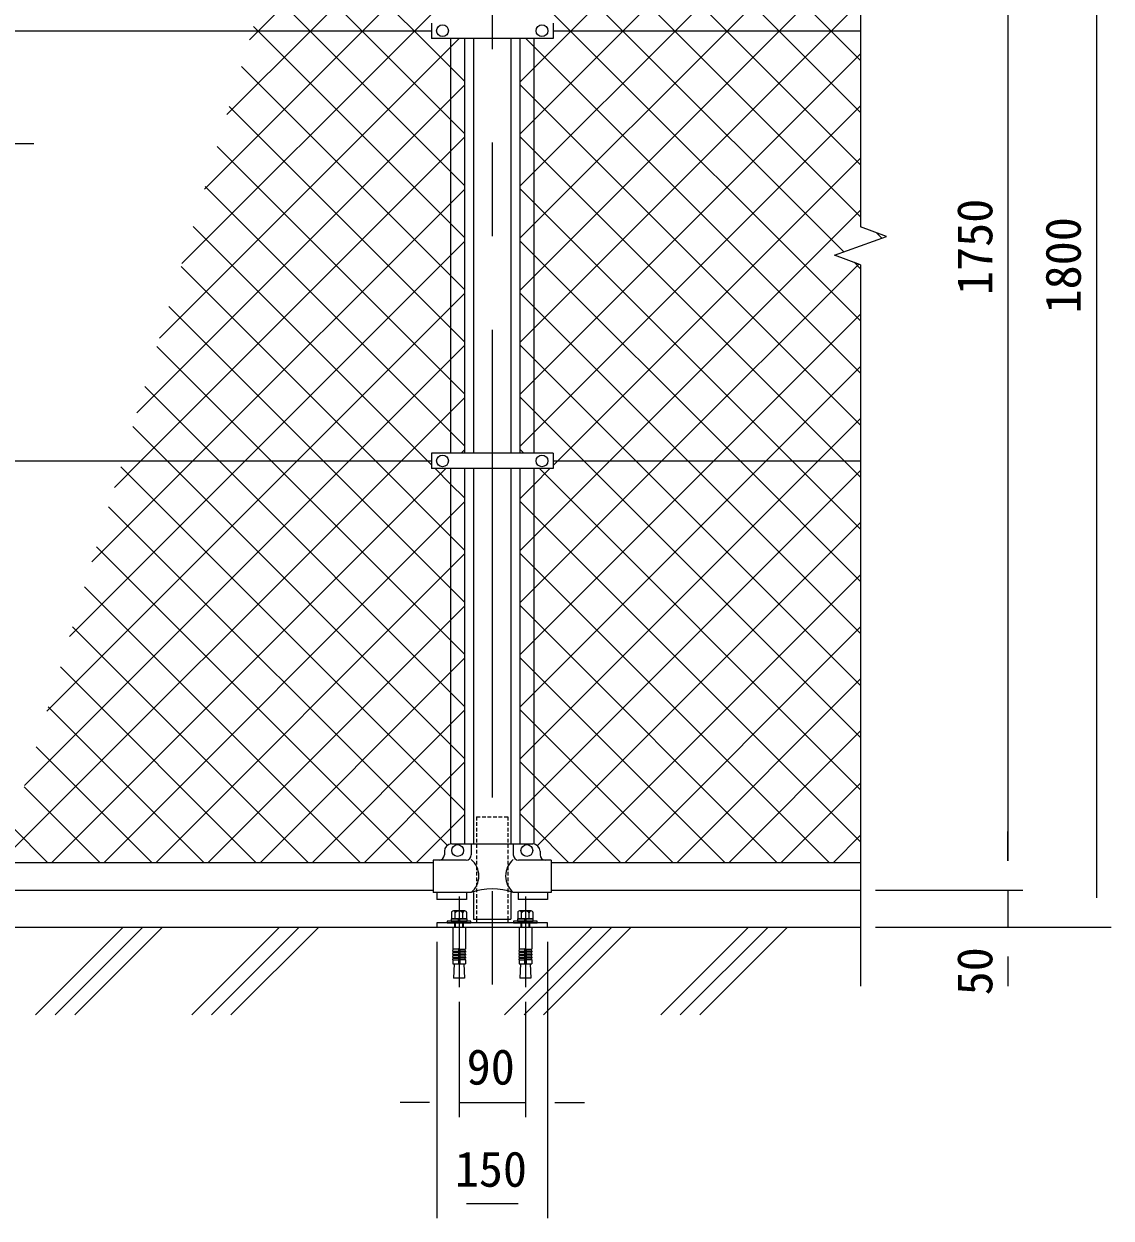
# Model space of a CAD drawing. Units: millimetres, scale not verified. Extents: x -4200 to 4200, y -2970 to 2970.
# Drawn here: x -2020 to -545, y 215 to 1837 of the extents above; entities that cross this region are included whole.
import ezdxf
from ezdxf.enums import TextEntityAlignment as Align

# ---------------------------------------------------------------- set-up
doc = ezdxf.new("R2010")
doc.units = ezdxf.units.MM
doc.header["$LTSCALE"] = 20
doc.linetypes.add('USER1', pattern=[50.8, 31.75, -6.35, 6.35, -6.35])
doc.linetypes.add('USER2', pattern=[0.375, 0.25, -0.125])
for name, color, linetype, lineweight in [('0-0_D-BMK', 2, 'USER1', 13), ('0-1_D-STR1', 1, 'Continuous', 18), ('0-2_D-STR-DIM', 7, 'Continuous', 9), ('0-5_D-STR3', 3, 'Continuous', 13), ('0-6_D-STR2', 7, 'Continuous', 9), ('0-7_D-STR-TXT', 7, 'Continuous', 9), ('0-B_D-BGD', 7, 'Continuous', 9), ('0-D_D-DCR-HCH', 7, 'Continuous', 9)]:
    doc.layers.add(name, color=color, linetype=linetype, lineweight=lineweight)
doc.styles.add('ＭＳ ゴシック', font='')
doc.styles.get('ＭＳ ゴシック').set_extended_font_data('MS Gothic')

msp = doc.modelspace()

# ---------------------------------------------------------------- linework, layer by layer
at = {"layer": '0-0_D-BMK'}
for p, q in [((-1384.65, 2437.29), (-1384.65, 528.82)), ((-1429.65, 651.83), (-1429.65, 528.82)), ((-1339.65, 651.83), (-1339.65, 528.82))]:
    msp.add_line(p, q, dxfattribs=at)
at = {"layer": '0-1_D-STR1'}
for p, q in [((-1410.05, 1816.73), (-1410.05, 1253.73)), ((-1359.25, 1816.73), (-1359.25, 1253.73)), ((-1410.05, 1232.73), (-1410.05, 723.23)), ((-1359.25, 1232.73), (-1359.25, 723.23)), ((-3304.65, 698.23), (-1464.65, 698.23)), ((-1304.65, 698.23), (-884.65, 698.23)), ((-3304.65, 660.23), (-1464.65, 660.23)), ((-1410.05, 657.23), (-1410.05, 621.23)), ((-1359.25, 657.23), (-1359.25, 621.23)), ((-1304.65, 660.23), (-884.65, 660.23)), ((-1410.05, 621.23), (-1359.25, 621.23))]:
    msp.add_line(p, q, dxfattribs=at)
at = {"layer": '0-2_D-STR-DIM'}
for p, q in [((-884.65, 2435.23), (-884.65, 1560.88)), ((-684.65, 2370.23), (-684.65, 700.23)), ((-564.65, 2370.23), (-564.65, 650.23)), ((-849.42, 1548.05), (-884.65, 1560.88)), ((-919.89, 1522.4), (-849.42, 1548.05)), ((-884.65, 1509.57), (-919.89, 1522.4)), ((-884.65, 1509.57), (-884.65, 530.23)), ((-684.65, 700.23), (-684.65, 740.23)), ((-864.65, 660.23), (-664.65, 660.23)), ((-864.65, 660.23), (-664.65, 660.23)), ((-684.65, 660.23), (-684.65, 610.23)), ((-864.65, 610.23), (-664.65, 610.23)), ((-864.65, 610.23), (-544.65, 610.23)), ((-1459.65, 590.23), (-1459.65, 215.22)), ((-1309.65, 590.23), (-1309.65, 215.22)), ((-684.65, 570.23), (-684.65, 530.23)), ((-1429.65, 508.82), (-1429.65, 352.4)), ((-1339.65, 508.82), (-1339.65, 352.4)), ((-1469.65, 372.4), (-1509.65, 372.4)), ((-1429.65, 372.4), (-1339.65, 372.4)), ((-1299.65, 372.4), (-1259.65, 372.4)), ((-1419.65, 235.22), (-1349.65, 235.22))]:
    msp.add_line(p, q, dxfattribs=at)
at = {"layer": '0-5_D-STR3'}
for p, q in [((-1467.15, 1837.73), (-1467.15, 1816.73)), ((-1302.15, 1837.73), (-1302.15, 1816.73)), ((-3307.66, 1827.23), (-1467.15, 1827.23)), ((-1302.15, 1816.73), (-1467.15, 1816.73)), ((-1441.15, 1816.73), (-1441.15, 1253.73)), ((-1422.15, 1816.73), (-1422.15, 1253.73)), ((-1347.15, 1816.73), (-1347.15, 1253.73)), ((-1328.15, 1816.73), (-1328.15, 1253.73)), ((-1302.15, 1827.23), (-884.65, 1827.23)), ((-1302.15, 1253.73), (-1467.15, 1253.73)), ((-1467.15, 1253.73), (-1467.15, 1232.73)), ((-1302.15, 1253.73), (-1302.15, 1232.73)), ((-3307.66, 1243.23), (-1467.15, 1243.23)), ((-1302.15, 1232.73), (-1467.15, 1232.73)), ((-1441.15, 1232.73), (-1441.15, 723.11)), ((-1422.15, 1232.73), (-1422.15, 723.23)), ((-1347.15, 1232.73), (-1347.15, 723.23)), ((-1328.15, 1232.73), (-1328.15, 723.11)), ((-1302.15, 1243.23), (-884.65, 1243.23)), ((-1439.65, 723.23), (-1329.65, 723.23)), ((-1413.2, 723.23), (-1413.2, 708.23)), ((-1356.1, 723.23), (-1356.1, 708.23)), ((-1464.65, 701.23), (-1464.65, 657.23)), ((-1420.2, 701.23), (-1464.65, 701.23)), ((-1449.65, 713.23), (-1449.65, 708.23)), ((-1304.65, 701.23), (-1349.1, 701.23)), ((-1319.65, 713.23), (-1319.65, 708.23)), ((-1304.65, 701.23), (-1304.65, 657.23)), ((-1413.2, 657.23), (-1464.65, 657.23)), ((-1459.65, 657.23), (-1459.65, 647.93)), ((-1419.65, 657.23), (-1419.65, 647.93)), ((-1304.65, 657.23), (-1356.1, 657.23)), ((-1349.65, 657.23), (-1349.65, 647.93)), ((-1309.65, 657.23), (-1309.65, 647.93)), ((-1419.65, 647.93), (-1459.65, 647.93)), ((-1309.65, 647.93), (-1349.65, 647.93)), ((-1406, 621.23), (-1406, 616.23)), ((-1363.3, 621.23), (-1363.3, 616.23)), ((-1438.3, 610.23), (-1421, 610.23)), ((-1348.3, 610.23), (-1331, 610.23))]:
    msp.add_line(p, q, dxfattribs=at)
at = {"layer": '0-5_D-STR3', "linetype": 'USER2'}
for p, q in [((-1406, 760.23), (-1406, 621.23)), ((-1406, 760.23), (-1363.3, 760.23)), ((-1363.3, 760.23), (-1363.3, 621.23))]:
    msp.add_line(p, q, dxfattribs=at)
at = {"layer": '0-5_D-STR3', "lineweight": 18}
for p, q in [((-1421.86, 632.33), (-1437.45, 632.33)), ((-1435.65, 632.33), (-1423.65, 632.33)), ((-1331.86, 632.33), (-1347.45, 632.33)), ((-1345.65, 632.33), (-1333.65, 632.33)), ((-1445.65, 618.53), (-1445.65, 616.23)), ((-1413.65, 618.53), (-1445.65, 618.53)), ((-1445.65, 616.23), (-1413.65, 616.23)), ((-1418.9, 621.53), (-1440.4, 621.53)), ((-1440.4, 621.53), (-1440.4, 618.53)), ((-1440.4, 618.53), (-1418.9, 618.53)), ((-1440.05, 629.83), (-1440.05, 621.53)), ((-1440.05, 621.53), (-1419.26, 621.53)), ((-1435.65, 616.23), (-1435.65, 610.23)), ((-1434.85, 621.53), (-1434.85, 629.83)), ((-1434.57, 610.23), (-1434.57, 616.23)), ((-1431.15, 621.53), (-1430.35, 618.53)), ((-1428.15, 618.53), (-1428.96, 621.53)), ((-1424.73, 610.23), (-1424.73, 616.23)), ((-1424.46, 621.53), (-1424.46, 629.83)), ((-1423.65, 610.23), (-1423.65, 616.23)), ((-1419.26, 621.53), (-1419.26, 629.83)), ((-1418.9, 618.53), (-1418.9, 621.53)), ((-1413.65, 616.23), (-1413.65, 618.53)), ((-1355.65, 618.53), (-1355.65, 616.23)), ((-1323.65, 618.53), (-1355.65, 618.53)), ((-1355.65, 616.23), (-1323.65, 616.23)), ((-1328.9, 621.53), (-1350.4, 621.53)), ((-1350.4, 621.53), (-1350.4, 618.53)), ((-1350.4, 618.53), (-1328.9, 618.53)), ((-1350.05, 629.83), (-1350.05, 621.53)), ((-1350.05, 621.53), (-1329.26, 621.53)), ((-1345.65, 616.23), (-1345.65, 610.23)), ((-1344.85, 621.53), (-1344.85, 629.83)), ((-1344.57, 610.23), (-1344.57, 616.23)), ((-1341.15, 621.53), (-1340.35, 618.53)), ((-1338.15, 618.53), (-1338.96, 621.53)), ((-1334.73, 610.23), (-1334.73, 616.23)), ((-1334.46, 621.53), (-1334.46, 629.83)), ((-1333.65, 610.23), (-1333.65, 616.23)), ((-1329.26, 621.53), (-1329.26, 629.83)), ((-1328.9, 618.53), (-1328.9, 621.53)), ((-1323.65, 616.23), (-1323.65, 618.53)), ((-1438.3, 610.23), (-1438.3, 580.19)), ((-1421, 610.23), (-1421, 580.19)), ((-1348.3, 610.23), (-1348.3, 580.19)), ((-1331, 610.23), (-1331, 580.19)), ((-1430.65, 580.19), (-1438.3, 580.19)), ((-1438.3, 577.69), (-1437.87, 580.15)), ((-1438.3, 577.69), (-1430.65, 577.69)), ((-1438.3, 577.69), (-1438.3, 576.19)), ((-1438.3, 576.19), (-1430.65, 576.19)), ((-1438.3, 573.69), (-1437.87, 576.15)), ((-1438.3, 573.69), (-1430.65, 573.69)), ((-1438.3, 573.69), (-1438.3, 572.19)), ((-1438.3, 572.19), (-1430.65, 572.19)), ((-1438.3, 569.69), (-1437.87, 572.15)), ((-1438.3, 569.69), (-1430.65, 569.69)), ((-1438.3, 569.69), (-1438.3, 568.19)), ((-1438.3, 565.73), (-1437.87, 568.19)), ((-1438.3, 568.19), (-1430.65, 568.19)), ((-1430.65, 580.19), (-1430.65, 560.23)), ((-1428.65, 580.19), (-1421, 580.19)), ((-1428.65, 580.19), (-1428.65, 560.23)), ((-1421, 577.69), (-1428.65, 577.69)), ((-1421, 576.19), (-1428.65, 576.19)), ((-1421, 573.69), (-1428.65, 573.69)), ((-1421, 572.19), (-1428.65, 572.19)), ((-1421, 569.69), (-1428.65, 569.69)), ((-1421, 568.19), (-1428.65, 568.19)), ((-1421, 577.69), (-1421.44, 580.15)), ((-1421, 573.69), (-1421.44, 576.15)), ((-1421, 569.69), (-1421.44, 572.15)), ((-1421, 565.73), (-1421.44, 568.19)), ((-1421, 577.69), (-1421, 576.19)), ((-1421, 573.69), (-1421, 572.19)), ((-1421, 569.69), (-1421, 568.19)), ((-1340.65, 580.19), (-1348.3, 580.19)), ((-1348.3, 577.69), (-1347.87, 580.15)), ((-1348.3, 577.69), (-1340.65, 577.69)), ((-1348.3, 577.69), (-1348.3, 576.19)), ((-1348.3, 576.19), (-1340.65, 576.19)), ((-1348.3, 573.69), (-1347.87, 576.15)), ((-1348.3, 573.69), (-1340.65, 573.69)), ((-1348.3, 573.69), (-1348.3, 572.19)), ((-1348.3, 572.19), (-1340.65, 572.19)), ((-1348.3, 569.69), (-1347.87, 572.15)), ((-1348.3, 569.69), (-1340.65, 569.69)), ((-1348.3, 569.69), (-1348.3, 568.19)), ((-1348.3, 565.73), (-1347.87, 568.19)), ((-1348.3, 568.19), (-1340.65, 568.19)), ((-1340.65, 580.19), (-1340.65, 560.23)), ((-1338.65, 580.19), (-1331, 580.19)), ((-1338.65, 580.19), (-1338.65, 560.23)), ((-1331, 577.69), (-1338.65, 577.69)), ((-1331, 576.19), (-1338.65, 576.19)), ((-1331, 573.69), (-1338.65, 573.69)), ((-1331, 572.19), (-1338.65, 572.19)), ((-1331, 569.69), (-1338.65, 569.69)), ((-1331, 568.19), (-1338.65, 568.19)), ((-1331, 577.69), (-1331.44, 580.15)), ((-1331, 573.69), (-1331.44, 576.15)), ((-1331, 569.69), (-1331.44, 572.15)), ((-1331, 565.73), (-1331.44, 568.19)), ((-1331, 577.69), (-1331, 576.19)), ((-1331, 573.69), (-1331, 572.19)), ((-1331, 569.69), (-1331, 568.19)), ((-1438.3, 565.73), (-1430.65, 565.73)), ((-1438.3, 565.73), (-1438.3, 560.23)), ((-1438.3, 560.23), (-1421, 560.23)), ((-1436.15, 560.23), (-1437.23, 541.13)), ((-1421, 565.73), (-1428.65, 565.73)), ((-1423.16, 560.23), (-1422.08, 541.13)), ((-1421, 565.73), (-1421, 560.23)), ((-1348.3, 565.73), (-1340.65, 565.73)), ((-1348.3, 565.73), (-1348.3, 560.23)), ((-1348.3, 560.23), (-1331, 560.23)), ((-1346.15, 560.23), (-1347.23, 541.13)), ((-1331, 565.73), (-1338.65, 565.73)), ((-1333.16, 560.23), (-1332.08, 541.13)), ((-1331, 565.73), (-1331, 560.23)), ((-1422.08, 541.13), (-1437.23, 541.13)), ((-1332.08, 541.13), (-1347.23, 541.13))]:
    msp.add_line(p, q, dxfattribs=at)
at = {"layer": '0-5_D-STR3'}
msp.add_lwpolyline([(-1459.65, 610.23), (-1309.65, 610.23), (-1309.65, 616.23), (-1459.65, 616.23)], close=True, dxfattribs=at)
for centre in [(-1452.15, 1827.23), (-1317.15, 1827.23), (-1452.15, 1243.23), (-1317.15, 1243.23), (-1431.65, 714.23), (-1337.65, 714.23)]:
    msp.add_circle(centre, 8, dxfattribs=at)
for centre, radius, start, end in [((-1439.65, 713.23), 10, 90, 180), ((-1329.65, 713.23), 10, 0, 90), ((-1456.65, 708.23), 7, 270, 0), ((-1420.2, 708.23), 7, 270, 0), ((-1432.33, 679.67), 29.48, 310.4464, 49.5536), ((-1336.98, 679.67), 29.48, 130.4464, 229.5536), ((-1349.1, 708.23), 7, 180, 270), ((-1312.65, 708.23), 7, 180, 270), ((-1384.65, 576.74), 85.4, 70.46947, 109.53053)]:
    msp.add_arc(centre, radius, start, end, dxfattribs=at)
at = {"layer": '0-5_D-STR3', "lineweight": 18}
for centre, radius, start, end in [((-1437.45, 629.73), 2.6, 2.20423, 177.79577), ((-1429.65, 625.68), 6.65, 38.61324, 141.38676), ((-1421.86, 629.73), 2.6, 2.20423, 177.79577), ((-1347.45, 629.73), 2.6, 2.20423, 177.79577), ((-1339.65, 625.68), 6.65, 38.61324, 141.38676), ((-1331.86, 629.73), 2.6, 2.20423, 177.79577), ((-1429.65, 580.19), 1, 0, 180), ((-1339.65, 580.19), 1, 0, 180)]:
    msp.add_arc(centre, radius, start, end, dxfattribs=at)
at = {"layer": '0-6_D-STR2'}
for p, q in [((-925.14, 1827.23), (-1328.15, 2230.24)), ((-1277.53, 1827.23), (-884.65, 2220.1)), ((-995.85, 1827.23), (-1328.15, 2159.53)), ((-1206.82, 1827.23), (-884.65, 2149.39)), ((-1701.79, 1827.23), (-1441.15, 2087.86)), ((-1066.57, 1827.23), (-1328.15, 2088.81)), ((-1136.11, 1827.23), (-884.65, 2078.68)), ((-1631.08, 1827.23), (-1441.15, 2017.15)), ((-1490.83, 1827.23), (-1659.58, 1995.98)), ((-1065.4, 1827.23), (-884.65, 2007.97)), ((-1560.37, 1827.23), (-1441.15, 1946.44)), ((-1561.54, 1827.23), (-1675.96, 1941.65)), ((-994.69, 1827.23), (-884.65, 1937.26)), ((-1632.25, 1827.23), (-1692.35, 1887.32)), ((-1489.66, 1827.23), (-1441.15, 1875.73)), ((-923.97, 1827.23), (-884.65, 1866.55)), ((-1702.96, 1827.23), (-1708.73, 1833)), ((-1805.82, 1511.07), (-1489.66, 1827.23)), ((-1775.29, 1612.31), (-1560.37, 1827.23)), ((-1744.75, 1713.55), (-1631.08, 1827.23)), ((-1714.22, 1814.8), (-1701.79, 1827.23)), ((-1441.15, 1565.42), (-1702.96, 1827.23)), ((-1441.15, 1636.13), (-1632.25, 1827.23)), ((-1441.15, 1706.84), (-1561.54, 1827.23)), ((-1441.15, 1777.55), (-1490.83, 1827.23)), ((-1328.15, 1776.6), (-1277.53, 1827.23)), ((-1328.15, 1705.89), (-1206.82, 1827.23)), ((-1328.15, 1635.18), (-1136.11, 1827.23)), ((-1328.15, 1564.47), (-1065.4, 1827.23)), ((-1328.15, 1493.76), (-994.69, 1827.23)), ((-1328.15, 1423.05), (-923.97, 1827.23)), ((-884.65, 1645.31), (-1066.57, 1827.23)), ((-884.65, 1716.03), (-995.85, 1827.23)), ((-884.65, 1786.74), (-925.14, 1827.23)), ((-1328.15, 1352.34), (-884.65, 1795.84)), ((-1441.15, 1494.71), (-1725.12, 1778.67)), ((-1422.15, 1758.55), (-1441.15, 1777.55)), ((-1347.15, 1757.6), (-1328.15, 1776.6)), ((-1441.15, 1424), (-1741.5, 1724.34)), ((-1328.15, 1281.62), (-884.65, 1725.12)), ((-1422.15, 1687.84), (-1441.15, 1706.84)), ((-1347.15, 1686.89), (-1328.15, 1705.89)), ((-1441.15, 1353.29), (-1757.88, 1670.02)), ((-1441.15, 1663.6), (-1422.15, 1682.6)), ((-1328.15, 1664.55), (-1347.15, 1683.55)), ((-1861.53, 1243.23), (-1441.15, 1663.6)), ((-906.83, 1243.23), (-1328.15, 1664.55)), ((-1422.15, 1617.13), (-1441.15, 1636.13)), ((-1347.15, 1616.18), (-1328.15, 1635.18)), ((-1441.15, 1282.58), (-1774.27, 1615.69)), ((-1441.15, 1592.89), (-1422.15, 1611.89)), ((-1328.15, 1593.84), (-1347.15, 1612.84)), ((-1790.82, 1243.23), (-1441.15, 1592.89)), ((-977.54, 1243.23), (-1328.15, 1593.84)), ((-1422.15, 1546.42), (-1441.15, 1565.42)), ((-1347.15, 1545.47), (-1328.15, 1564.47)), ((-1441.15, 1522.18), (-1422.15, 1541.18)), ((-1328.15, 1523.13), (-1347.15, 1542.13)), ((-855.78, 1545.73), (-863.07, 1553.02)), ((-849.7, 1547.95), (-849.55, 1548.1)), ((-1720.11, 1243.23), (-1441.15, 1522.18)), ((-1048.25, 1243.23), (-1328.15, 1523.13)), ((-884.65, 1503.89), (-893.59, 1512.83)), ((-1543.23, 1243.23), (-1807.03, 1507.03)), ((-1422.15, 1475.71), (-1441.15, 1494.71)), ((-1347.15, 1474.76), (-1328.15, 1493.76)), ((-1441.15, 1451.47), (-1422.15, 1470.47)), ((-1328.15, 1452.42), (-1347.15, 1471.42)), ((-1613.94, 1243.23), (-1823.42, 1452.71)), ((-1649.4, 1243.23), (-1441.15, 1451.47)), ((-1118.96, 1243.23), (-1328.15, 1452.42)), ((-1083.71, 1243.23), (-884.65, 1442.28)), ((-1422.15, 1405), (-1441.15, 1424)), ((-1347.15, 1404.05), (-1328.15, 1423.05)), ((-1684.65, 1243.23), (-1839.8, 1398.38)), ((-1441.15, 1380.76), (-1422.15, 1399.76)), ((-1328.15, 1381.71), (-1347.15, 1400.71)), ((-1578.69, 1243.23), (-1441.15, 1380.76)), ((-1189.67, 1243.23), (-1328.15, 1381.71)), ((-1013, 1243.23), (-884.65, 1371.57)), ((-1422.15, 1334.29), (-1441.15, 1353.29)), ((-1347.15, 1333.34), (-1328.15, 1352.34)), ((-1755.36, 1243.23), (-1856.19, 1344.05)), ((-1328.15, 1311), (-1347.15, 1330)), ((-1441.15, 1310.05), (-1422.15, 1329.05)), ((-1507.97, 1243.23), (-1441.15, 1310.05)), ((-1260.38, 1243.23), (-1328.15, 1311)), ((-942.29, 1243.23), (-884.65, 1300.86)), ((-1826.07, 1243.23), (-1872.57, 1289.73)), ((-1422.15, 1263.58), (-1441.15, 1282.58)), ((-1347.15, 1262.62), (-1328.15, 1281.62)), ((-1426.76, 1253.73), (-1422.15, 1258.34)), ((-1341.59, 1253.73), (-1347.15, 1259.29)), ((-2050.08, 701.12), (-1507.97, 1243.23)), ((-2019.55, 802.37), (-1578.69, 1243.23)), ((-1989.01, 903.61), (-1649.4, 1243.23)), ((-1982.26, 698.23), (-1447.76, 1232.73)), ((-1958.48, 1004.85), (-1720.11, 1243.23)), ((-1927.95, 1106.1), (-1790.82, 1243.23)), ((-1897.42, 1207.34), (-1861.53, 1243.23)), ((-1441.15, 858.31), (-1826.07, 1243.23)), ((-1441.15, 929.02), (-1755.36, 1243.23)), ((-1441.15, 999.73), (-1684.65, 1243.23)), ((-1441.15, 1070.44), (-1613.94, 1243.23)), ((-1441.15, 1141.15), (-1543.23, 1243.23)), ((-1328.15, 998.78), (-1083.71, 1243.23)), ((-1328.15, 928.07), (-1013, 1243.23)), ((-1328.15, 857.36), (-942.29, 1243.23)), ((-884.65, 796.79), (-1320.59, 1232.73)), ((-884.65, 867.5), (-1260.38, 1243.23)), ((-884.65, 938.21), (-1189.67, 1243.23)), ((-884.65, 1008.92), (-1118.96, 1243.23)), ((-884.65, 1079.63), (-1048.25, 1243.23)), ((-884.65, 1150.34), (-977.54, 1243.23)), ((-884.65, 1221.05), (-906.83, 1243.23)), ((-1441.15, 1168.62), (-1422.15, 1187.62)), ((-1911.55, 698.23), (-1441.15, 1168.62)), ((-1445.53, 721.26), (-1905.34, 1181.07)), ((-1323.22, 720.87), (-884.65, 1159.44)), ((-1422.15, 1122.15), (-1441.15, 1141.15)), ((-1493.2, 698.23), (-1921.72, 1126.75)), ((-1441.15, 1097.91), (-1422.15, 1116.91)), ((-1328.15, 1098.87), (-1347.15, 1117.87)), ((-1840.84, 698.23), (-1441.15, 1097.91)), ((-927.52, 698.23), (-1328.15, 1098.87)), ((-1275.16, 698.23), (-884.65, 1088.73)), ((-1563.91, 698.23), (-1938.1, 1072.42)), ((-1422.15, 1051.44), (-1441.15, 1070.44)), ((-1441.15, 1027.2), (-1422.15, 1046.2)), ((-1328.15, 1028.15), (-1347.15, 1047.15)), ((-1770.13, 698.23), (-1441.15, 1027.2)), ((-998.23, 698.23), (-1328.15, 1028.15)), ((-1634.62, 698.23), (-1954.49, 1018.09)), ((-1204.45, 698.23), (-884.65, 1018.02)), ((-1422.15, 980.73), (-1441.15, 999.73)), ((-1347.15, 979.78), (-1328.15, 998.78)), ((-1441.15, 956.49), (-1422.15, 975.49)), ((-1328.15, 957.44), (-1347.15, 976.44)), ((-1705.33, 698.23), (-1970.87, 963.77)), ((-1068.94, 698.23), (-1328.15, 957.44)), ((-1699.42, 698.23), (-1441.15, 956.49)), ((-1133.74, 698.23), (-884.65, 947.31)), ((-1422.15, 910.02), (-1441.15, 929.02)), ((-1347.15, 909.07), (-1328.15, 928.07)), ((-1776.04, 698.23), (-1987.25, 909.44)), ((-1441.15, 885.78), (-1422.15, 904.78)), ((-1328.15, 886.73), (-1347.15, 905.73)), ((-1628.71, 698.23), (-1441.15, 885.78)), ((-1139.65, 698.23), (-1328.15, 886.73)), ((-1063.02, 698.23), (-884.65, 876.6)), ((-1846.75, 698.23), (-2003.64, 855.11)), ((-1422.15, 839.31), (-1441.15, 858.31)), ((-1347.15, 838.36), (-1328.15, 857.36)), ((-1441.15, 815.07), (-1422.15, 834.07)), ((-1328.15, 816.02), (-1347.15, 835.02)), ((-1558, 698.23), (-1441.15, 815.07)), ((-1210.36, 698.23), (-1328.15, 816.02)), ((-1917.46, 698.23), (-2020.02, 800.78)), ((-992.31, 698.23), (-884.65, 805.89)), ((-1441.15, 744.36), (-1422.15, 763.36)), ((-1328.15, 745.31), (-1347.15, 764.31)), ((-1988.18, 698.23), (-2036.41, 746.46)), ((-1487.29, 698.23), (-1441.15, 744.36)), ((-1281.07, 698.23), (-1328.15, 745.31)), ((-921.6, 698.23), (-884.65, 735.18))]:
    msp.add_line(p, q, dxfattribs=at)
for points in [[(-884.65, 1574.6), (-1137.28, 1827.23), (-1328.15, 2018.1), (-1347.15, 2037.1)], [(-907.63, 1526.87), (-1207.99, 1827.23), (-1328.15, 1947.39), (-1347.15, 1966.39)], [(-884.65, 1433.18), (-1278.7, 1827.23), (-1328.15, 1876.68), (-1347.15, 1895.68)], [(-1836.35, 1409.82), (-1441.15, 1805.02), (-1429.45, 1816.73)], [(-884.65, 1362.47), (-1328.15, 1805.97), (-1338.91, 1816.73)], [(-1866.88, 1308.58), (-1441.15, 1734.31), (-1422.15, 1753.31)], [(-884.65, 1291.76), (-1328.15, 1735.26), (-1347.15, 1754.26)], [(-1302.15, 1236.91), (-1295.84, 1243.23), (-884.65, 1654.41)], [(-1347.15, 1121.2), (-1328.15, 1140.2), (-1225.13, 1243.23), (-884.65, 1583.7)], [(-1467.15, 1237.87), (-1472.51, 1243.23), (-1790.65, 1561.36)], [(-1347.15, 1050.49), (-1328.15, 1069.49), (-1154.42, 1243.23), (-887.16, 1510.49)], [(-1422.15, 768.6), (-1441.15, 787.6), (-1888.95, 1235.4)], [(-1422.15, 1192.87), (-1441.15, 1211.87), (-1462.02, 1232.73)], [(-1347.15, 1191.91), (-1328.15, 1210.91), (-1306.34, 1232.73)], [(-1347.15, 767.65), (-1328.15, 786.65), (-884.65, 1230.15)], [(-884.65, 726.08), (-1328.15, 1169.58), (-1347.15, 1188.58)]]:
    msp.add_lwpolyline(points, dxfattribs=at)
at = {"layer": '0-7_D-STR-TXT'}
msp.add_lwpolyline([(-2006.99, 1673.6), (-2318.32, 1673.6), (-2366.41, 1825.32)], dxfattribs=at)
at = {"layer": '0-B_D-BGD'}
msp.add_line((-3709.65, 610.23), (-884.65, 610.23), dxfattribs=at)
at = {"layer": '0-D_D-DCR-HCH'}
for p, q in [((-2004.46, 491.17), (-1885.39, 610.23)), ((-1977.94, 491.17), (-1858.88, 610.23)), ((-1951.42, 491.17), (-1832.36, 610.23)), ((-1792.32, 491.17), (-1673.26, 610.23)), ((-1765.81, 491.17), (-1646.75, 610.23)), ((-1739.29, 491.17), (-1620.23, 610.23)), ((-1368.06, 491.17), (-1249, 610.23)), ((-1341.54, 491.17), (-1222.48, 610.23)), ((-1315.03, 491.17), (-1195.97, 610.23)), ((-1155.93, 491.17), (-1036.87, 610.23)), ((-1129.41, 491.17), (-1010.35, 610.23)), ((-1102.89, 491.17), (-983.83, 610.23))]:
    msp.add_line(p, q, dxfattribs=at)

# ---------------------------------------------------------------- texts
at = {"layer": '0-2_D-STR-DIM', "style": 'ＭＳ ゴシック'}
for s, p in [('1750', (-691.4, 1468.33)), ('1800', (-571.4, 1443.33)), ('50', (-691.4, 517.6))]:
    msp.add_text(s, height=48.09, rotation=90, dxfattribs=at).set_placement(p, align=Align.BOTTOM_LEFT)
for s, p in [('90', (-1419.4, 382.06)), ('150', (-1435.58, 243.36))]:
    msp.add_text(s, height=48.09, dxfattribs=at).set_placement(p, align=Align.BOTTOM_LEFT)

doc.saveas('drawing.dxf')
